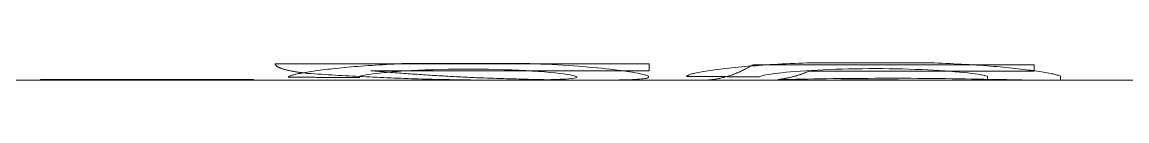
# Model space of a CAD drawing. Header units: millimetres. Extents: x 9328 to 11863, y 28633 to 29971.
# Drawn here: x 11198.02 to 11203.68, y 29417.4 to 29417.49 of the extents above; entities that cross this region are included whole.
import ezdxf

# ---------------------------------------------------------------- set-up
doc = ezdxf.new("R2010")
doc.units = ezdxf.units.MM
doc.linetypes.add('DASHED', pattern=[0])
doc.layers.add('LP', color=7, linetype='Continuous', true_color=0xffffff)

msp = doc.modelspace()

# ---------------------------------------------------------------- linework, layer by layer
at = {"layer": 'LP', "color": 1, "linetype": 'DASHED', "lineweight": 13, "ltscale": 1.77206}
for p, q in [((11197.918, 29417.3997), (11198.1111, 29417.3997)), ((11199.2041, 29417.3997), (11200.4912, 29417.3997)), ((11200.9386, 29417.3997), (11201.5023, 29417.3997)), ((11201.9186, 29417.3997), (11202.81, 29417.3997)), ((11203.2702, 29417.3997), (11241.4438, 29417.3997))]:
    msp.add_line(p, q, dxfattribs=at)
at = {"layer": 'LP', "color": 135, "linetype": 'DASHED', "lineweight": 13, "ltscale": 1.77206}
for p, q in [((11198.1111, 29417.4), (11199.2041, 29417.4)), ((11200.4912, 29417.4), (11200.9386, 29417.4)), ((11201.5023, 29417.4), (11201.9186, 29417.4)), ((11202.81, 29417.4), (11203.2702, 29417.4))]:
    msp.add_line(p, q, dxfattribs=at)
at = {"layer": 'LP', "color": 155, "linetype": 'DASHED', "lineweight": 13, "ltscale": 1.77206}
for points in [[(11199.4805, 29417.4352), (11199.4748, 29417.436), (11199.469, 29417.4367), (11199.4633, 29417.4374), (11199.4576, 29417.4381), (11199.452, 29417.4388), (11199.4464, 29417.4396), (11199.4409, 29417.4403), (11199.4354, 29417.4411), (11199.43, 29417.4418), (11199.4247, 29417.4426), (11199.4196, 29417.4434), (11199.4145, 29417.4442), (11199.4096, 29417.445), (11199.4048, 29417.4458), (11199.4001, 29417.4467), (11199.3956, 29417.4475), (11199.3912, 29417.4484), (11199.387, 29417.4493), (11199.3828, 29417.4502), (11199.3788, 29417.4511), (11199.375, 29417.452), (11199.3712, 29417.4529), (11199.3676, 29417.4539), (11199.364, 29417.4548), (11199.3606, 29417.4558), (11199.3573, 29417.4568), (11199.3541, 29417.4578), (11199.351, 29417.4588), (11199.348, 29417.4598), (11199.3451, 29417.4608), (11199.3423, 29417.4619), (11199.3397, 29417.4629), (11199.3372, 29417.464), (11199.3348, 29417.4651), (11199.3325, 29417.4662), (11199.3304, 29417.4673), (11199.3284, 29417.4684), (11199.3266, 29417.4695), (11199.3249, 29417.4706), (11199.3234, 29417.4718), (11199.322, 29417.473), (11199.3208, 29417.4741), (11199.3196, 29417.4753), (11199.3185, 29417.4765), (11199.3176, 29417.4777), (11199.3166, 29417.4789), (11199.3158, 29417.4802), (11199.315, 29417.4814), (11199.3142, 29417.4826), (11199.3134, 29417.4838)], [(11199.3134, 29417.4838), (11199.3518, 29417.4838), (11199.3902, 29417.4838), (11199.4286, 29417.4838), (11199.467, 29417.4838), (11199.5054, 29417.4838), (11199.5438, 29417.4838), (11199.5821, 29417.4838), (11199.6205, 29417.4838), (11199.6589, 29417.4838), (11199.6973, 29417.4838), (11199.7357, 29417.4838), (11199.7741, 29417.4838), (11199.8125, 29417.4838), (11199.8509, 29417.4838), (11199.8893, 29417.4838), (11199.9277, 29417.4838), (11199.966, 29417.4838), (11200.0044, 29417.4838), (11200.0428, 29417.4838), (11200.0812, 29417.4838), (11200.1196, 29417.4838), (11200.158, 29417.4838), (11200.1964, 29417.4838), (11200.2348, 29417.4838), (11200.2732, 29417.4838), (11200.3116, 29417.4838), (11200.3499, 29417.4838), (11200.3883, 29417.4838), (11200.4267, 29417.4838), (11200.4651, 29417.4838), (11200.5035, 29417.4838), (11200.5419, 29417.4838), (11200.5803, 29417.4838), (11200.6187, 29417.4838), (11200.6571, 29417.4838), (11200.6955, 29417.4838), (11200.7339, 29417.4838), (11200.7722, 29417.4838), (11200.8106, 29417.4838), (11200.849, 29417.4838), (11200.8874, 29417.4838), (11200.9258, 29417.4838), (11200.9642, 29417.4838), (11201.0026, 29417.4838), (11201.041, 29417.4838), (11201.0794, 29417.4838), (11201.1178, 29417.4838), (11201.1561, 29417.4838), (11201.1945, 29417.4838), (11201.2329, 29417.4838)], [(11199.9639, 29417.4854), (11199.9443, 29417.4843), (11199.9248, 29417.4832), (11199.9053, 29417.4821), (11199.8859, 29417.481), (11199.8667, 29417.4798), (11199.8476, 29417.4787), (11199.8287, 29417.4775), (11199.81, 29417.4763), (11199.7915, 29417.4751), (11199.7734, 29417.4738), (11199.7556, 29417.4725), (11199.7381, 29417.4711), (11199.7209, 29417.4697), (11199.7042, 29417.4683), (11199.6878, 29417.4668), (11199.6718, 29417.4653), (11199.6561, 29417.4638), (11199.6409, 29417.4622), (11199.626, 29417.4607), (11199.6115, 29417.4591), (11199.5974, 29417.4575), (11199.5837, 29417.4559), (11199.5704, 29417.4543), (11199.5575, 29417.4527), (11199.545, 29417.4511), (11199.5328, 29417.4494), (11199.5211, 29417.4478), (11199.5099, 29417.4462), (11199.499, 29417.4446), (11199.4886, 29417.443), (11199.4786, 29417.4415), (11199.469, 29417.4399), (11199.4598, 29417.4383), (11199.4512, 29417.4368), (11199.443, 29417.4352), (11199.4352, 29417.4337), (11199.428, 29417.4322), (11199.4213, 29417.4307), (11199.4151, 29417.4293), (11199.4095, 29417.4279), (11199.4045, 29417.4265), (11199.4, 29417.4251), (11199.3962, 29417.4238), (11199.3929, 29417.4225), (11199.3902, 29417.4213), (11199.3879, 29417.4201), (11199.3859, 29417.4189), (11199.3842, 29417.4177), (11199.3826, 29417.4165), (11199.3812, 29417.4154)], [(11199.747, 29417.4136), (11199.747, 29417.4157), (11199.748, 29417.4178), (11199.7512, 29417.4201), (11199.7575, 29417.4224), (11199.7674, 29417.4249), (11199.7807, 29417.4274), (11199.7968, 29417.43), (11199.8156, 29417.4326), (11199.8368, 29417.4352), (11199.8606, 29417.4378), (11199.8867, 29417.4403), (11199.9152, 29417.4428), (11199.9459, 29417.4451), (11199.9785, 29417.4473), (11200.0128, 29417.4493), (11200.0488, 29417.4511), (11200.0861, 29417.4527), (11200.1247, 29417.4541), (11200.1642, 29417.4552), (11200.2044, 29417.456), (11200.2452, 29417.4566), (11200.2864, 29417.4568), (11200.3276, 29417.4568), (11200.3687, 29417.4565), (11200.4094, 29417.4559), (11200.4496, 29417.455), (11200.489, 29417.4539), (11200.5273, 29417.4525), (11200.5645, 29417.4508), (11200.6002, 29417.449), (11200.6343, 29417.4469), (11200.6666, 29417.4447), (11200.6969, 29417.4424), (11200.725, 29417.44), (11200.7509, 29417.4374), (11200.7743, 29417.4348), (11200.7952, 29417.4322), (11200.8135, 29417.4296), (11200.829, 29417.427), (11200.8416, 29417.4245), (11200.8513, 29417.422), (11200.8579, 29417.4197), (11200.8616, 29417.4174), (11200.8623, 29417.4153), (11200.8602, 29417.4133), (11200.855, 29417.4114), (11200.8466, 29417.4098), (11200.835, 29417.4082), (11200.8202, 29417.4069), (11200.8039, 29417.4057)], [(11201.2329, 29417.4486), (11201.2044, 29417.4486), (11201.1758, 29417.4486), (11201.1473, 29417.4486), (11201.1187, 29417.4486), (11201.0902, 29417.4486), (11201.0617, 29417.4486), (11201.0331, 29417.4486), (11201.0046, 29417.4486), (11200.976, 29417.4486), (11200.9475, 29417.4486), (11200.9189, 29417.4486), (11200.8904, 29417.4486), (11200.8618, 29417.4486), (11200.8333, 29417.4486), (11200.8048, 29417.4486), (11200.7762, 29417.4486), (11200.7477, 29417.4486), (11200.7191, 29417.4486), (11200.6906, 29417.4486), (11200.662, 29417.4486), (11200.6335, 29417.4486), (11200.605, 29417.4486), (11200.5764, 29417.4486), (11200.5479, 29417.4486), (11200.5193, 29417.4486), (11200.4908, 29417.4486), (11200.4622, 29417.4486), (11200.4337, 29417.4486), (11200.4051, 29417.4486), (11200.3766, 29417.4486), (11200.3481, 29417.4486), (11200.3195, 29417.4486), (11200.291, 29417.4486), (11200.2624, 29417.4486), (11200.2339, 29417.4486), (11200.2053, 29417.4486), (11200.1768, 29417.4486), (11200.1482, 29417.4486), (11200.1197, 29417.4486), (11200.0912, 29417.4486), (11200.0626, 29417.4486), (11200.0341, 29417.4486), (11200.0055, 29417.4486), (11199.977, 29417.4486), (11199.9484, 29417.4486), (11199.9199, 29417.4486), (11199.8913, 29417.4486), (11199.8628, 29417.4486), (11199.8343, 29417.4486), (11199.8057, 29417.4486)], [(11199.8057, 29417.4486), (11199.817, 29417.4476), (11199.8283, 29417.4467), (11199.8396, 29417.4458), (11199.8508, 29417.4448), (11199.8621, 29417.4439), (11199.8734, 29417.443), (11199.8847, 29417.442), (11199.896, 29417.4411), (11199.9073, 29417.4402), (11199.9186, 29417.4393), (11199.9298, 29417.4384), (11199.9411, 29417.4375), (11199.9524, 29417.4366), (11199.9637, 29417.4358), (11199.975, 29417.4349), (11199.9863, 29417.4341), (11199.9976, 29417.4333), (11200.0089, 29417.4324), (11200.0201, 29417.4316), (11200.0314, 29417.4309), (11200.0427, 29417.4301), (11200.054, 29417.4293), (11200.0653, 29417.4285), (11200.0766, 29417.4278), (11200.0879, 29417.4271), (11200.0992, 29417.4263), (11200.1105, 29417.4256), (11200.1218, 29417.4249), (11200.1331, 29417.4242), (11200.1444, 29417.4235), (11200.1556, 29417.4228), (11200.1669, 29417.4222), (11200.1782, 29417.4215), (11200.1895, 29417.4208), (11200.2008, 29417.4202), (11200.2121, 29417.4196), (11200.2234, 29417.4189), (11200.2347, 29417.4183), (11200.246, 29417.4177), (11200.2573, 29417.4171), (11200.2686, 29417.4165), (11200.2799, 29417.416), (11200.2912, 29417.4154), (11200.3025, 29417.4149), (11200.3138, 29417.4143), (11200.3251, 29417.4138), (11200.3364, 29417.4133), (11200.3477, 29417.4128), (11200.359, 29417.4123), (11200.3703, 29417.4118)], [(11200.6192, 29417.4854), (11200.6061, 29417.4854), (11200.593, 29417.4854), (11200.5799, 29417.4854), (11200.5668, 29417.4854), (11200.5537, 29417.4854), (11200.5406, 29417.4854), (11200.5275, 29417.4854), (11200.5143, 29417.4854), (11200.5012, 29417.4854), (11200.4881, 29417.4854), (11200.475, 29417.4854), (11200.4619, 29417.4854), (11200.4488, 29417.4854), (11200.4357, 29417.4854), (11200.4226, 29417.4854), (11200.4095, 29417.4854), (11200.3964, 29417.4854), (11200.3833, 29417.4854), (11200.3702, 29417.4854), (11200.3571, 29417.4854), (11200.344, 29417.4854), (11200.3309, 29417.4854), (11200.3178, 29417.4854), (11200.3047, 29417.4854), (11200.2916, 29417.4854), (11200.2784, 29417.4854), (11200.2653, 29417.4854), (11200.2522, 29417.4854), (11200.2391, 29417.4854), (11200.226, 29417.4854), (11200.2129, 29417.4854), (11200.1998, 29417.4854), (11200.1867, 29417.4854), (11200.1736, 29417.4854), (11200.1605, 29417.4854), (11200.1474, 29417.4854), (11200.1343, 29417.4854), (11200.1212, 29417.4854), (11200.1081, 29417.4854), (11200.095, 29417.4854), (11200.0819, 29417.4854), (11200.0688, 29417.4854), (11200.0557, 29417.4854), (11200.0425, 29417.4854), (11200.0294, 29417.4854), (11200.0163, 29417.4854), (11200.0032, 29417.4854), (11199.9901, 29417.4854), (11199.977, 29417.4854), (11199.9639, 29417.4854)], [(11201.1065, 29417.4013), (11201.1206, 29417.4019), (11201.1346, 29417.4025), (11201.1482, 29417.4031), (11201.1612, 29417.4038), (11201.1735, 29417.4045), (11201.1849, 29417.4053), (11201.1951, 29417.4061), (11201.204, 29417.4071), (11201.2116, 29417.4082), (11201.2178, 29417.4093), (11201.2228, 29417.4106), (11201.2266, 29417.4119), (11201.2291, 29417.4133), (11201.2306, 29417.4149), (11201.2309, 29417.4164), (11201.2302, 29417.4181), (11201.2284, 29417.4198), (11201.2255, 29417.4216), (11201.2214, 29417.4235), (11201.2163, 29417.4254), (11201.21, 29417.4274), (11201.2026, 29417.4295), (11201.194, 29417.4316), (11201.1844, 29417.4338), (11201.1737, 29417.436), (11201.1619, 29417.4382), (11201.149, 29417.4405), (11201.1351, 29417.4428), (11201.1202, 29417.4451), (11201.1043, 29417.4474), (11201.0875, 29417.4497), (11201.0696, 29417.4521), (11201.0509, 29417.4544), (11201.0313, 29417.4567), (11201.0108, 29417.4589), (11200.9894, 29417.4612), (11200.9673, 29417.4634), (11200.9443, 29417.4655), (11200.9206, 29417.4676), (11200.8961, 29417.4697), (11200.871, 29417.4717), (11200.8452, 29417.4736), (11200.8187, 29417.4754), (11200.7917, 29417.4771), (11200.7641, 29417.4788), (11200.736, 29417.4803), (11200.7074, 29417.4818), (11200.6784, 29417.4831), (11200.6489, 29417.4843), (11200.6192, 29417.4854)], [(11201.2329, 29417.4838), (11201.2329, 29417.483), (11201.2329, 29417.4822), (11201.2329, 29417.4814), (11201.2329, 29417.4806), (11201.2329, 29417.4799), (11201.2329, 29417.4791), (11201.2329, 29417.4783), (11201.2329, 29417.4775), (11201.2329, 29417.4768), (11201.2329, 29417.476), (11201.2329, 29417.4753), (11201.2329, 29417.4745), (11201.2329, 29417.4737), (11201.2329, 29417.473), (11201.2329, 29417.4723), (11201.2329, 29417.4715), (11201.2329, 29417.4708), (11201.2329, 29417.47), (11201.2329, 29417.4693), (11201.2329, 29417.4686), (11201.2329, 29417.4679), (11201.2329, 29417.4671), (11201.2329, 29417.4664), (11201.2329, 29417.4657), (11201.2329, 29417.465), (11201.2329, 29417.4643), (11201.2329, 29417.4636), (11201.2329, 29417.4629), (11201.2329, 29417.4622), (11201.2329, 29417.4615), (11201.2329, 29417.4609), (11201.2329, 29417.4602), (11201.2329, 29417.4595), (11201.2329, 29417.4588), (11201.2329, 29417.4582), (11201.2329, 29417.4575), (11201.2329, 29417.4568), (11201.2329, 29417.4562), (11201.2329, 29417.4555), (11201.2329, 29417.4549), (11201.2329, 29417.4542), (11201.2329, 29417.4536), (11201.2329, 29417.4529), (11201.2329, 29417.4523), (11201.2329, 29417.4517), (11201.2329, 29417.4511), (11201.2329, 29417.4504), (11201.2329, 29417.4498), (11201.2329, 29417.4492), (11201.2329, 29417.4486)], [(11201.4249, 29417.4191), (11201.4267, 29417.4205), (11201.4287, 29417.4219), (11201.4308, 29417.4233), (11201.4331, 29417.4247), (11201.4358, 29417.4261), (11201.4388, 29417.4275), (11201.4423, 29417.429), (11201.4464, 29417.4305), (11201.451, 29417.432), (11201.4564, 29417.4335), (11201.4626, 29417.4351), (11201.4694, 29417.4367), (11201.477, 29417.4384), (11201.4853, 29417.44), (11201.4942, 29417.4417), (11201.5037, 29417.4434), (11201.5138, 29417.4452), (11201.5245, 29417.4469), (11201.5357, 29417.4486), (11201.5474, 29417.4504), (11201.5595, 29417.4521), (11201.5722, 29417.4538), (11201.5853, 29417.4556), (11201.5989, 29417.4573), (11201.613, 29417.459), (11201.6275, 29417.4606), (11201.6426, 29417.4623), (11201.658, 29417.464), (11201.674, 29417.4656), (11201.6904, 29417.4672), (11201.7072, 29417.4688), (11201.7244, 29417.4703), (11201.742, 29417.4718), (11201.76, 29417.4733), (11201.7784, 29417.4747), (11201.7971, 29417.4761), (11201.8162, 29417.4774), (11201.8356, 29417.4787), (11201.8553, 29417.48), (11201.8754, 29417.4812), (11201.8956, 29417.4823), (11201.9162, 29417.4834), (11201.937, 29417.4844), (11201.9581, 29417.4854), (11201.9793, 29417.4863), (11202.0008, 29417.4871), (11202.0225, 29417.4878), (11202.0443, 29417.4885), (11202.0662, 29417.4891), (11202.0882, 29417.4897)], [(11201.7675, 29417.4796), (11201.7619, 29417.4766), (11201.7563, 29417.4735), (11201.7508, 29417.4705), (11201.7452, 29417.4674), (11201.7396, 29417.4644), (11201.734, 29417.4614), (11201.7284, 29417.4585), (11201.7228, 29417.4556), (11201.7172, 29417.4528), (11201.7117, 29417.45), (11201.7061, 29417.4472), (11201.7005, 29417.4446), (11201.6949, 29417.442), (11201.6893, 29417.4395), (11201.6837, 29417.437), (11201.6781, 29417.4347), (11201.6725, 29417.4324), (11201.6669, 29417.4303), (11201.6613, 29417.4282), (11201.6557, 29417.4262), (11201.6501, 29417.4243), (11201.6445, 29417.4224), (11201.6389, 29417.4207), (11201.6333, 29417.419), (11201.6277, 29417.4174), (11201.6221, 29417.4159), (11201.6165, 29417.4144), (11201.6109, 29417.413), (11201.6053, 29417.4117), (11201.5997, 29417.4104), (11201.5941, 29417.4092), (11201.5885, 29417.4081), (11201.5829, 29417.407), (11201.5773, 29417.406), (11201.5716, 29417.4051), (11201.566, 29417.4043), (11201.5604, 29417.4035), (11201.5548, 29417.4028), (11201.5492, 29417.4021), (11201.5436, 29417.4015), (11201.538, 29417.4011), (11201.5324, 29417.4006), (11201.5268, 29417.4003), (11201.5211, 29417.4001), (11201.5155, 29417.3999), (11201.5099, 29417.3998), (11201.5043, 29417.3998), (11201.4987, 29417.3998), (11201.4931, 29417.3999), (11201.4875, 29417.4)], [(11203.2083, 29417.4796), (11203.1795, 29417.4796), (11203.1506, 29417.4796), (11203.1218, 29417.4796), (11203.093, 29417.4796), (11203.0642, 29417.4796), (11203.0354, 29417.4796), (11203.0066, 29417.4796), (11202.9777, 29417.4796), (11202.9489, 29417.4796), (11202.9201, 29417.4796), (11202.8913, 29417.4796), (11202.8625, 29417.4796), (11202.8337, 29417.4796), (11202.8049, 29417.4796), (11202.776, 29417.4796), (11202.7472, 29417.4796), (11202.7184, 29417.4796), (11202.6896, 29417.4796), (11202.6608, 29417.4796), (11202.632, 29417.4796), (11202.6031, 29417.4796), (11202.5743, 29417.4796), (11202.5455, 29417.4796), (11202.5167, 29417.4796), (11202.4879, 29417.4796), (11202.4591, 29417.4796), (11202.4303, 29417.4796), (11202.4014, 29417.4796), (11202.3726, 29417.4796), (11202.3438, 29417.4796), (11202.315, 29417.4796), (11202.2862, 29417.4796), (11202.2574, 29417.4796), (11202.2285, 29417.4796), (11202.1997, 29417.4796), (11202.1709, 29417.4796), (11202.1421, 29417.4796), (11202.1133, 29417.4796), (11202.0845, 29417.4796), (11202.0557, 29417.4796), (11202.0268, 29417.4796), (11201.998, 29417.4796), (11201.9692, 29417.4796), (11201.9404, 29417.4796), (11201.9116, 29417.4796), (11201.8828, 29417.4796), (11201.854, 29417.4796), (11201.8251, 29417.4796), (11201.7963, 29417.4796), (11201.7675, 29417.4796)], [(11202.9689, 29417.42), (11202.9615, 29417.422), (11202.9536, 29417.4241), (11202.9446, 29417.4262), (11202.9339, 29417.4284), (11202.921, 29417.4305), (11202.9058, 29417.4328), (11202.8885, 29417.435), (11202.8693, 29417.4373), (11202.8484, 29417.4395), (11202.826, 29417.4416), (11202.8021, 29417.4437), (11202.7769, 29417.4458), (11202.7503, 29417.4477), (11202.7224, 29417.4495), (11202.6933, 29417.4513), (11202.6632, 29417.4528), (11202.632, 29417.4543), (11202.5999, 29417.4556), (11202.5672, 29417.4567), (11202.5338, 29417.4576), (11202.4998, 29417.4584), (11202.4655, 29417.4589), (11202.4308, 29417.4593), (11202.396, 29417.4594), (11202.3612, 29417.4594), (11202.3265, 29417.4591), (11202.2919, 29417.4587), (11202.2578, 29417.4581), (11202.224, 29417.4572), (11202.1909, 29417.4562), (11202.1584, 29417.455), (11202.1268, 29417.4537), (11202.096, 29417.4522), (11202.0663, 29417.4505), (11202.0377, 29417.4487), (11202.0103, 29417.4469), (11201.9843, 29417.4449), (11201.9596, 29417.4428), (11201.9365, 29417.4407), (11201.915, 29417.4385), (11201.8951, 29417.4363), (11201.8768, 29417.4341), (11201.8603, 29417.4318), (11201.8456, 29417.4296), (11201.8327, 29417.4274), (11201.8219, 29417.4252), (11201.8133, 29417.4231), (11201.807, 29417.4211), (11201.8026, 29417.4191), (11201.7991, 29417.4172)], [(11201.894, 29417.4031), (11201.8971, 29417.4035), (11201.9003, 29417.404), (11201.9035, 29417.4044), (11201.9066, 29417.4049), (11201.9098, 29417.4054), (11201.913, 29417.4058), (11201.9161, 29417.4063), (11201.9193, 29417.4068), (11201.9225, 29417.4073), (11201.9256, 29417.4079), (11201.9288, 29417.4084), (11201.9319, 29417.409), (11201.9351, 29417.4095), (11201.9383, 29417.4101), (11201.9414, 29417.4108), (11201.9446, 29417.4114), (11201.9478, 29417.4121), (11201.9509, 29417.4128), (11201.9541, 29417.4135), (11201.9573, 29417.4143), (11201.9604, 29417.415), (11201.9636, 29417.4158), (11201.9667, 29417.4166), (11201.9699, 29417.4174), (11201.9731, 29417.4183), (11201.9762, 29417.4192), (11201.9794, 29417.4201), (11201.9826, 29417.421), (11201.9857, 29417.4219), (11201.9889, 29417.4228), (11201.992, 29417.4238), (11201.9952, 29417.4248), (11201.9984, 29417.4258), (11202.0015, 29417.4268), (11202.0047, 29417.4278), (11202.0078, 29417.4289), (11202.011, 29417.43), (11202.0142, 29417.4311), (11202.0173, 29417.4322), (11202.0205, 29417.4333), (11202.0236, 29417.4345), (11202.0268, 29417.4357), (11202.03, 29417.4369), (11202.0331, 29417.4381), (11202.0363, 29417.4393), (11202.0394, 29417.4406), (11202.0426, 29417.4419), (11202.0457, 29417.4432), (11202.0489, 29417.4445), (11202.052, 29417.4458)], [(11202.052, 29417.4458), (11202.0752, 29417.4458), (11202.0983, 29417.4458), (11202.1214, 29417.4458), (11202.1445, 29417.4458), (11202.1677, 29417.4458), (11202.1908, 29417.4458), (11202.2139, 29417.4458), (11202.237, 29417.4458), (11202.2602, 29417.4458), (11202.2833, 29417.4458), (11202.3064, 29417.4458), (11202.3295, 29417.4458), (11202.3527, 29417.4458), (11202.3758, 29417.4458), (11202.3989, 29417.4458), (11202.422, 29417.4458), (11202.4452, 29417.4458), (11202.4683, 29417.4458), (11202.4914, 29417.4458), (11202.5145, 29417.4458), (11202.5377, 29417.4458), (11202.5608, 29417.4458), (11202.5839, 29417.4458), (11202.607, 29417.4458), (11202.6302, 29417.4458), (11202.6533, 29417.4458), (11202.6764, 29417.4458), (11202.6995, 29417.4458), (11202.7227, 29417.4458), (11202.7458, 29417.4458), (11202.7689, 29417.4458), (11202.792, 29417.4458), (11202.8152, 29417.4458), (11202.8383, 29417.4458), (11202.8614, 29417.4458), (11202.8845, 29417.4458), (11202.9076, 29417.4458), (11202.9308, 29417.4458), (11202.9539, 29417.4458), (11202.977, 29417.4458), (11203.0001, 29417.4458), (11203.0233, 29417.4458), (11203.0464, 29417.4458), (11203.0695, 29417.4458), (11203.0926, 29417.4458), (11203.1158, 29417.4458), (11203.1389, 29417.4458), (11203.162, 29417.4458), (11203.1851, 29417.4458), (11203.2083, 29417.4458)], [(11202.0882, 29417.4897), (11202.0999, 29417.4897), (11202.1117, 29417.4897), (11202.1234, 29417.4897), (11202.1351, 29417.4897), (11202.1469, 29417.4897), (11202.1586, 29417.4897), (11202.1704, 29417.4897), (11202.1821, 29417.4897), (11202.1939, 29417.4897), (11202.2056, 29417.4897), (11202.2173, 29417.4897), (11202.2291, 29417.4897), (11202.2408, 29417.4897), (11202.2526, 29417.4897), (11202.2643, 29417.4897), (11202.2761, 29417.4897), (11202.2878, 29417.4897), (11202.2995, 29417.4897), (11202.3113, 29417.4897), (11202.323, 29417.4897), (11202.3348, 29417.4897), (11202.3465, 29417.4897), (11202.3583, 29417.4897), (11202.37, 29417.4897), (11202.3817, 29417.4897), (11202.3935, 29417.4897), (11202.4052, 29417.4897), (11202.417, 29417.4897), (11202.4287, 29417.4897), (11202.4405, 29417.4897), (11202.4522, 29417.4897), (11202.4639, 29417.4897), (11202.4757, 29417.4897), (11202.4874, 29417.4897), (11202.4992, 29417.4897), (11202.5109, 29417.4897), (11202.5227, 29417.4897), (11202.5344, 29417.4897), (11202.5461, 29417.4897), (11202.5579, 29417.4897), (11202.5696, 29417.4897), (11202.5814, 29417.4897), (11202.5931, 29417.4897), (11202.6049, 29417.4897), (11202.6166, 29417.4897), (11202.6283, 29417.4897), (11202.6401, 29417.4897), (11202.6518, 29417.4897), (11202.6636, 29417.4897), (11202.6753, 29417.4897)], [(11202.6753, 29417.4897), (11202.6957, 29417.4888), (11202.7161, 29417.4879), (11202.7364, 29417.487), (11202.7566, 29417.4861), (11202.7767, 29417.4852), (11202.7967, 29417.4842), (11202.8165, 29417.4833), (11202.8362, 29417.4822), (11202.8556, 29417.4812), (11202.8748, 29417.4801), (11202.8938, 29417.4789), (11202.9124, 29417.4777), (11202.9308, 29417.4765), (11202.9488, 29417.4752), (11202.9665, 29417.4738), (11202.984, 29417.4725), (11203.001, 29417.471), (11203.0178, 29417.4696), (11203.0342, 29417.4681), (11203.0503, 29417.4666), (11203.066, 29417.465), (11203.0814, 29417.4635), (11203.0964, 29417.4619), (11203.1111, 29417.4604), (11203.1254, 29417.4588), (11203.1393, 29417.4572), (11203.1528, 29417.4556), (11203.166, 29417.454), (11203.1788, 29417.4524), (11203.1912, 29417.4508), (11203.2032, 29417.4491), (11203.2147, 29417.4475), (11203.2259, 29417.4459), (11203.2367, 29417.4443), (11203.247, 29417.4427), (11203.2569, 29417.4411), (11203.2663, 29417.4395), (11203.2753, 29417.438), (11203.2837, 29417.4364), (11203.2916, 29417.4349), (11203.299, 29417.4334), (11203.3058, 29417.4319), (11203.312, 29417.4305), (11203.3177, 29417.4291), (11203.3228, 29417.4277), (11203.3275, 29417.4263), (11203.3319, 29417.425), (11203.336, 29417.4236), (11203.3399, 29417.4223), (11203.3438, 29417.421)], [(11203.2083, 29417.4458), (11203.2083, 29417.4464), (11203.2083, 29417.447), (11203.2083, 29417.4476), (11203.2083, 29417.4482), (11203.2083, 29417.4488), (11203.2083, 29417.4494), (11203.2083, 29417.45), (11203.2083, 29417.4506), (11203.2083, 29417.4512), (11203.2083, 29417.4518), (11203.2083, 29417.4524), (11203.2083, 29417.4531), (11203.2083, 29417.4537), (11203.2083, 29417.4543), (11203.2083, 29417.455), (11203.2083, 29417.4556), (11203.2083, 29417.4563), (11203.2083, 29417.4569), (11203.2083, 29417.4576), (11203.2083, 29417.4582), (11203.2083, 29417.4589), (11203.2083, 29417.4595), (11203.2083, 29417.4602), (11203.2083, 29417.4609), (11203.2083, 29417.4616), (11203.2083, 29417.4622), (11203.2083, 29417.4629), (11203.2083, 29417.4636), (11203.2083, 29417.4643), (11203.2083, 29417.465), (11203.2083, 29417.4657), (11203.2083, 29417.4664), (11203.2083, 29417.4671), (11203.2083, 29417.4678), (11203.2083, 29417.4685), (11203.2083, 29417.4692), (11203.2083, 29417.4699), (11203.2083, 29417.4707), (11203.2083, 29417.4714), (11203.2083, 29417.4721), (11203.2083, 29417.4729), (11203.2083, 29417.4736), (11203.2083, 29417.4743), (11203.2083, 29417.4751), (11203.2083, 29417.4758), (11203.2083, 29417.4766), (11203.2083, 29417.4773), (11203.2083, 29417.4781), (11203.2083, 29417.4789), (11203.2083, 29417.4796)], [(11198.1111, 29417.3999), (11198.1111, 29417.3999), (11198.1111, 29417.3998), (11198.1111, 29417.3998), (11198.1111, 29417.3998), (11198.1111, 29417.3998), (11198.1111, 29417.3997), (11198.1111, 29417.3997), (11198.1111, 29417.3997), (11198.1111, 29417.3997), (11198.1111, 29417.3997), (11198.1111, 29417.3997), (11198.1111, 29417.3997), (11198.1111, 29417.3997), (11198.1111, 29417.3997), (11198.1111, 29417.3997), (11198.1111, 29417.3998), (11198.1111, 29417.3998), (11198.1111, 29417.3998), (11198.1111, 29417.3999), (11198.1111, 29417.3999), (11198.1111, 29417.3999), (11198.1111, 29417.4), (11198.1111, 29417.4), (11198.1111, 29417.4001), (11198.1111, 29417.4002), (11198.1111, 29417.4002), (11198.1111, 29417.4003), (11198.1111, 29417.4004), (11198.1111, 29417.4004), (11198.1111, 29417.4005), (11198.1111, 29417.4006), (11198.1111, 29417.4007), (11198.1111, 29417.4008), (11198.1111, 29417.4009), (11198.1111, 29417.401), (11198.1111, 29417.4011), (11198.1111, 29417.4012), (11198.1111, 29417.4013), (11198.1111, 29417.4014), (11198.1111, 29417.4015), (11198.1111, 29417.4016), (11198.1111, 29417.4018), (11198.1111, 29417.4019), (11198.1111, 29417.402), (11198.1111, 29417.4022), (11198.1111, 29417.4023), (11198.1111, 29417.4025), (11198.1111, 29417.4026), (11198.1111, 29417.4028), (11198.1111, 29417.4029)], [(11198.1111, 29417.4029), (11198.133, 29417.4029), (11198.1548, 29417.4029), (11198.1767, 29417.4029), (11198.1986, 29417.4029), (11198.2204, 29417.4029), (11198.2423, 29417.4029), (11198.2641, 29417.4029), (11198.286, 29417.4029), (11198.3079, 29417.4029), (11198.3297, 29417.4029), (11198.3516, 29417.4029), (11198.3734, 29417.4029), (11198.3953, 29417.4029), (11198.4172, 29417.4029), (11198.439, 29417.4029), (11198.4609, 29417.4029), (11198.4827, 29417.4029), (11198.5046, 29417.4029), (11198.5265, 29417.4029), (11198.5483, 29417.4029), (11198.5702, 29417.4029), (11198.592, 29417.4029), (11198.6139, 29417.4029), (11198.6358, 29417.4029), (11198.6576, 29417.4029), (11198.6795, 29417.4029), (11198.7013, 29417.4029), (11198.7232, 29417.4029), (11198.7451, 29417.4029), (11198.7669, 29417.4029), (11198.7888, 29417.4029), (11198.8106, 29417.4029), (11198.8325, 29417.4029), (11198.8544, 29417.4029), (11198.8762, 29417.4029), (11198.8981, 29417.4029), (11198.9199, 29417.4029), (11198.9418, 29417.4029), (11198.9637, 29417.4029), (11198.9855, 29417.4029), (11199.0074, 29417.4029), (11199.0292, 29417.4029), (11199.0511, 29417.4029), (11199.073, 29417.4029), (11199.0948, 29417.4029), (11199.1167, 29417.4029), (11199.1385, 29417.4029), (11199.1604, 29417.4029), (11199.1823, 29417.4029), (11199.2041, 29417.4029)], [(11199.2041, 29417.3999), (11199.1823, 29417.3999), (11199.1604, 29417.3999), (11199.1385, 29417.3999), (11199.1167, 29417.3999), (11199.0948, 29417.3999), (11199.073, 29417.3999), (11199.0511, 29417.3999), (11199.0292, 29417.3999), (11199.0074, 29417.3999), (11198.9855, 29417.3999), (11198.9637, 29417.3999), (11198.9418, 29417.3999), (11198.9199, 29417.3999), (11198.8981, 29417.3999), (11198.8762, 29417.3999), (11198.8544, 29417.3999), (11198.8325, 29417.3999), (11198.8106, 29417.3999), (11198.7888, 29417.3999), (11198.7669, 29417.3999), (11198.7451, 29417.3999), (11198.7232, 29417.3999), (11198.7013, 29417.3999), (11198.6795, 29417.3999), (11198.6576, 29417.3999), (11198.6358, 29417.3999), (11198.6139, 29417.3999), (11198.592, 29417.3999), (11198.5702, 29417.3999), (11198.5483, 29417.3999), (11198.5265, 29417.3999), (11198.5046, 29417.3999), (11198.4827, 29417.3999), (11198.4609, 29417.3999), (11198.439, 29417.3999), (11198.4172, 29417.3999), (11198.3953, 29417.3999), (11198.3734, 29417.3999), (11198.3516, 29417.3999), (11198.3297, 29417.3999), (11198.3079, 29417.3999), (11198.286, 29417.3999), (11198.2641, 29417.3999), (11198.2423, 29417.3999), (11198.2204, 29417.3999), (11198.1986, 29417.3999), (11198.1767, 29417.3999), (11198.1548, 29417.3999), (11198.133, 29417.3999), (11198.1111, 29417.3999)], [(11199.2041, 29417.4029), (11199.2041, 29417.4028), (11199.2041, 29417.4026), (11199.2041, 29417.4025), (11199.2041, 29417.4023), (11199.2041, 29417.4022), (11199.2041, 29417.402), (11199.2041, 29417.4019), (11199.2041, 29417.4018), (11199.2041, 29417.4016), (11199.2041, 29417.4015), (11199.2041, 29417.4014), (11199.2041, 29417.4013), (11199.2041, 29417.4012), (11199.2041, 29417.4011), (11199.2041, 29417.401), (11199.2041, 29417.4009), (11199.2041, 29417.4008), (11199.2041, 29417.4007), (11199.2041, 29417.4006), (11199.2041, 29417.4005), (11199.2041, 29417.4004), (11199.2041, 29417.4004), (11199.2041, 29417.4003), (11199.2041, 29417.4002), (11199.2041, 29417.4002), (11199.2041, 29417.4001), (11199.2041, 29417.4), (11199.2041, 29417.4), (11199.2041, 29417.3999), (11199.2041, 29417.3999), (11199.2041, 29417.3999), (11199.2041, 29417.3998), (11199.2041, 29417.3998), (11199.2041, 29417.3998), (11199.2041, 29417.3997), (11199.2041, 29417.3997), (11199.2041, 29417.3997), (11199.2041, 29417.3997), (11199.2041, 29417.3997), (11199.2041, 29417.3997), (11199.2041, 29417.3997), (11199.2041, 29417.3997), (11199.2041, 29417.3997), (11199.2041, 29417.3997), (11199.2041, 29417.3998), (11199.2041, 29417.3998), (11199.2041, 29417.3998), (11199.2041, 29417.3998), (11199.2041, 29417.3999), (11199.2041, 29417.3999)], [(11199.3812, 29417.4154), (11199.3885, 29417.4153), (11199.3958, 29417.4153), (11199.4031, 29417.4152), (11199.4104, 29417.4152), (11199.4177, 29417.4152), (11199.4251, 29417.4151), (11199.4324, 29417.4151), (11199.4397, 29417.4151), (11199.447, 29417.415), (11199.4543, 29417.415), (11199.4616, 29417.415), (11199.469, 29417.4149), (11199.4763, 29417.4149), (11199.4836, 29417.4149), (11199.4909, 29417.4148), (11199.4982, 29417.4148), (11199.5055, 29417.4147), (11199.5129, 29417.4147), (11199.5202, 29417.4147), (11199.5275, 29417.4146), (11199.5348, 29417.4146), (11199.5421, 29417.4146), (11199.5494, 29417.4145), (11199.5568, 29417.4145), (11199.5641, 29417.4145), (11199.5714, 29417.4144), (11199.5787, 29417.4144), (11199.586, 29417.4144), (11199.5933, 29417.4143), (11199.6007, 29417.4143), (11199.608, 29417.4143), (11199.6153, 29417.4142), (11199.6226, 29417.4142), (11199.6299, 29417.4141), (11199.6372, 29417.4141), (11199.6446, 29417.4141), (11199.6519, 29417.414), (11199.6592, 29417.414), (11199.6665, 29417.414), (11199.6738, 29417.4139), (11199.6811, 29417.4139), (11199.6885, 29417.4139), (11199.6958, 29417.4138), (11199.7031, 29417.4138), (11199.7104, 29417.4138), (11199.7177, 29417.4137), (11199.725, 29417.4137), (11199.7324, 29417.4137), (11199.7397, 29417.4136), (11199.747, 29417.4136)], [(11200.3703, 29417.4003), (11200.3525, 29417.4005), (11200.3347, 29417.4008), (11200.3169, 29417.401), (11200.2991, 29417.4013), (11200.2813, 29417.4016), (11200.2635, 29417.4018), (11200.2457, 29417.4021), (11200.2279, 29417.4024), (11200.21, 29417.4028), (11200.1922, 29417.4031), (11200.1744, 29417.4034), (11200.1566, 29417.4038), (11200.1388, 29417.4042), (11200.121, 29417.4046), (11200.1032, 29417.4051), (11200.0854, 29417.4055), (11200.0676, 29417.406), (11200.0498, 29417.4066), (11200.032, 29417.4071), (11200.0142, 29417.4077), (11199.9964, 29417.4083), (11199.9786, 29417.4089), (11199.9608, 29417.4096), (11199.9431, 29417.4103), (11199.9253, 29417.4109), (11199.9075, 29417.4117), (11199.8897, 29417.4124), (11199.8719, 29417.4132), (11199.8541, 29417.4139), (11199.8363, 29417.4147), (11199.8185, 29417.4156), (11199.8007, 29417.4164), (11199.7829, 29417.4173), (11199.7651, 29417.4181), (11199.7473, 29417.419), (11199.7295, 29417.42), (11199.7117, 29417.4209), (11199.6939, 29417.4219), (11199.6762, 29417.4229), (11199.6584, 29417.4239), (11199.6406, 29417.4249), (11199.6228, 29417.426), (11199.605, 29417.4271), (11199.5872, 29417.4282), (11199.5694, 29417.4293), (11199.5517, 29417.4305), (11199.5339, 29417.4316), (11199.5161, 29417.4328), (11199.4983, 29417.434), (11199.4805, 29417.4352)], [(11200.3703, 29417.4118), (11200.3868, 29417.4112), (11200.4034, 29417.4107), (11200.4199, 29417.4102), (11200.4364, 29417.4097), (11200.4529, 29417.4092), (11200.4693, 29417.4086), (11200.4857, 29417.4081), (11200.5021, 29417.4077), (11200.5183, 29417.4072), (11200.5345, 29417.4067), (11200.5507, 29417.4062), (11200.5667, 29417.4058), (11200.5827, 29417.4054), (11200.5985, 29417.4049), (11200.6143, 29417.4045), (11200.6299, 29417.4041), (11200.6454, 29417.4038), (11200.6609, 29417.4034), (11200.6762, 29417.4031), (11200.6915, 29417.4027), (11200.7066, 29417.4024), (11200.7217, 29417.4021), (11200.7367, 29417.4018), (11200.7516, 29417.4016), (11200.7664, 29417.4013), (11200.7811, 29417.4011), (11200.7958, 29417.4009), (11200.8103, 29417.4007), (11200.8248, 29417.4005), (11200.8392, 29417.4003), (11200.8535, 29417.4002), (11200.8677, 29417.4), (11200.8818, 29417.3999), (11200.8958, 29417.3998), (11200.9098, 29417.3997), (11200.9236, 29417.3997), (11200.9373, 29417.3997), (11200.9509, 29417.3997), (11200.9644, 29417.3997), (11200.9777, 29417.3997), (11200.991, 29417.3998), (11201.0041, 29417.3999), (11201.0171, 29417.4), (11201.03, 29417.4002), (11201.0429, 29417.4003), (11201.0557, 29417.4005), (11201.0684, 29417.4007), (11201.0811, 29417.4009), (11201.0938, 29417.4011), (11201.1065, 29417.4013)], [(11200.8039, 29417.4057), (11200.7967, 29417.4054), (11200.7896, 29417.405), (11200.7825, 29417.4047), (11200.7753, 29417.4044), (11200.7681, 29417.4041), (11200.7609, 29417.4038), (11200.7536, 29417.4036), (11200.7463, 29417.4033), (11200.7389, 29417.403), (11200.7314, 29417.4027), (11200.7239, 29417.4025), (11200.7163, 29417.4022), (11200.7086, 29417.402), (11200.7008, 29417.4018), (11200.693, 29417.4016), (11200.685, 29417.4014), (11200.6769, 29417.4012), (11200.6688, 29417.4011), (11200.6605, 29417.4009), (11200.6522, 29417.4008), (11200.6438, 29417.4006), (11200.6353, 29417.4005), (11200.6267, 29417.4004), (11200.6181, 29417.4003), (11200.6094, 29417.4002), (11200.6006, 29417.4001), (11200.5918, 29417.4001), (11200.5829, 29417.4), (11200.5739, 29417.3999), (11200.5649, 29417.3999), (11200.5558, 29417.3998), (11200.5466, 29417.3998), (11200.5374, 29417.3997), (11200.5281, 29417.3997), (11200.5187, 29417.3997), (11200.5093, 29417.3997), (11200.4998, 29417.3997), (11200.4902, 29417.3997), (11200.4806, 29417.3997), (11200.4708, 29417.3997), (11200.461, 29417.3998), (11200.4511, 29417.3998), (11200.4411, 29417.3999), (11200.4311, 29417.3999), (11200.4211, 29417.4), (11200.411, 29417.4), (11200.4008, 29417.4001), (11200.3906, 29417.4001), (11200.3805, 29417.4002), (11200.3703, 29417.4003)], [(11201.7991, 29417.4172), (11201.7916, 29417.4173), (11201.7842, 29417.4173), (11201.7767, 29417.4173), (11201.7692, 29417.4174), (11201.7617, 29417.4174), (11201.7542, 29417.4175), (11201.7467, 29417.4175), (11201.7392, 29417.4175), (11201.7318, 29417.4176), (11201.7243, 29417.4176), (11201.7168, 29417.4176), (11201.7093, 29417.4177), (11201.7018, 29417.4177), (11201.6943, 29417.4178), (11201.6868, 29417.4178), (11201.6794, 29417.4178), (11201.6719, 29417.4179), (11201.6644, 29417.4179), (11201.6569, 29417.4179), (11201.6494, 29417.418), (11201.6419, 29417.418), (11201.6345, 29417.418), (11201.627, 29417.4181), (11201.6195, 29417.4181), (11201.612, 29417.4182), (11201.6045, 29417.4182), (11201.597, 29417.4182), (11201.5895, 29417.4183), (11201.5821, 29417.4183), (11201.5746, 29417.4184), (11201.5671, 29417.4184), (11201.5596, 29417.4184), (11201.5521, 29417.4185), (11201.5446, 29417.4185), (11201.5371, 29417.4185), (11201.5297, 29417.4186), (11201.5222, 29417.4186), (11201.5147, 29417.4187), (11201.5072, 29417.4187), (11201.4997, 29417.4187), (11201.4922, 29417.4188), (11201.4848, 29417.4188), (11201.4773, 29417.4188), (11201.4698, 29417.4189), (11201.4623, 29417.4189), (11201.4548, 29417.419), (11201.4473, 29417.419), (11201.4398, 29417.419), (11201.4324, 29417.4191), (11201.4249, 29417.4191)], [(11201.4875, 29417.4), (11201.4942, 29417.4), (11201.5009, 29417.4), (11201.5075, 29417.4), (11201.5142, 29417.4), (11201.5209, 29417.4), (11201.5276, 29417.4), (11201.5343, 29417.4), (11201.541, 29417.4), (11201.5476, 29417.4), (11201.5543, 29417.4), (11201.561, 29417.4), (11201.5677, 29417.4), (11201.5744, 29417.4), (11201.5811, 29417.4), (11201.5877, 29417.4), (11201.5944, 29417.4001), (11201.6011, 29417.4001), (11201.6078, 29417.4001), (11201.6145, 29417.4001), (11201.6212, 29417.4001), (11201.6279, 29417.4001), (11201.6345, 29417.4001), (11201.6412, 29417.4001), (11201.6479, 29417.4001), (11201.6546, 29417.4001), (11201.6613, 29417.4001), (11201.668, 29417.4001), (11201.6746, 29417.4001), (11201.6813, 29417.4001), (11201.688, 29417.4002), (11201.6947, 29417.4002), (11201.7014, 29417.4002), (11201.7081, 29417.4002), (11201.7148, 29417.4002), (11201.7214, 29417.4002), (11201.7281, 29417.4002), (11201.7348, 29417.4002), (11201.7415, 29417.4002), (11201.7482, 29417.4002), (11201.7549, 29417.4002), (11201.7615, 29417.4002), (11201.7682, 29417.4002), (11201.7749, 29417.4003), (11201.7816, 29417.4003), (11201.7883, 29417.4003), (11201.795, 29417.4003), (11201.8017, 29417.4003), (11201.8083, 29417.4003), (11201.815, 29417.4003), (11201.8217, 29417.4003)], [(11201.8217, 29417.4003), (11201.8382, 29417.4001), (11201.855, 29417.4), (11201.8724, 29417.3999), (11201.8907, 29417.3998), (11201.9101, 29417.3997), (11201.9309, 29417.3997), (11201.9528, 29417.3997), (11201.9759, 29417.3998), (11202, 29417.3999), (11202.0249, 29417.4), (11202.0505, 29417.4002), (11202.0767, 29417.4003), (11202.1036, 29417.4004), (11202.1311, 29417.4006), (11202.1591, 29417.4007), (11202.1876, 29417.4008), (11202.2165, 29417.4009), (11202.2458, 29417.401), (11202.2753, 29417.4011), (11202.3051, 29417.4011), (11202.335, 29417.4012), (11202.3649, 29417.4012), (11202.3949, 29417.4012), (11202.4247, 29417.4011), (11202.4544, 29417.4011), (11202.4839, 29417.401), (11202.5131, 29417.4009), (11202.542, 29417.4008), (11202.5704, 29417.4007), (11202.5984, 29417.4005), (11202.6258, 29417.4004), (11202.6526, 29417.4003), (11202.6788, 29417.4001), (11202.7041, 29417.4), (11202.7287, 29417.3999), (11202.7525, 29417.3998), (11202.7753, 29417.3997), (11202.7971, 29417.3997), (11202.818, 29417.3997), (11202.8378, 29417.3997), (11202.8565, 29417.3998), (11202.8742, 29417.3999), (11202.8907, 29417.4001), (11202.906, 29417.4003), (11202.9199, 29417.4006), (11202.9324, 29417.401), (11202.9433, 29417.4015), (11202.9527, 29417.402), (11202.961, 29417.4026), (11202.9689, 29417.4032)], [(11203.3438, 29417.4012), (11203.3325, 29417.4008), (11203.3211, 29417.4005), (11203.3091, 29417.4002), (11203.2963, 29417.4), (11203.2825, 29417.3998), (11203.2675, 29417.3998), (11203.2508, 29417.3998), (11203.2326, 29417.3999), (11203.2127, 29417.4001), (11203.1915, 29417.4004), (11203.1689, 29417.4008), (11203.1451, 29417.4012), (11203.1202, 29417.4017), (11203.0944, 29417.4022), (11203.0676, 29417.4027), (11203.0398, 29417.4032), (11203.0112, 29417.4038), (11202.9817, 29417.4043), (11202.9513, 29417.4049), (11202.9201, 29417.4054), (11202.8881, 29417.406), (11202.8555, 29417.4065), (11202.8221, 29417.407), (11202.7882, 29417.4075), (11202.7537, 29417.4079), (11202.7188, 29417.4083), (11202.6834, 29417.4087), (11202.6477, 29417.409), (11202.6117, 29417.4093), (11202.5755, 29417.4095), (11202.5392, 29417.4096), (11202.5027, 29417.4097), (11202.4662, 29417.4097), (11202.4297, 29417.4097), (11202.3932, 29417.4096), (11202.3569, 29417.4094), (11202.3207, 29417.4092), (11202.2846, 29417.409), (11202.2489, 29417.4086), (11202.2135, 29417.4083), (11202.1786, 29417.4079), (11202.1443, 29417.4074), (11202.1107, 29417.4069), (11202.0779, 29417.4064), (11202.0459, 29417.4059), (11202.0147, 29417.4054), (11201.984, 29417.4048), (11201.9538, 29417.4042), (11201.9238, 29417.4037), (11201.894, 29417.4031)], [(11202.9689, 29417.4032), (11202.9689, 29417.4034), (11202.9689, 29417.4036), (11202.9689, 29417.4038), (11202.9689, 29417.404), (11202.9689, 29417.4043), (11202.9689, 29417.4045), (11202.9689, 29417.4047), (11202.9689, 29417.405), (11202.9689, 29417.4052), (11202.9689, 29417.4054), (11202.9689, 29417.4057), (11202.9689, 29417.406), (11202.9689, 29417.4062), (11202.9689, 29417.4065), (11202.9689, 29417.4068), (11202.9689, 29417.4071), (11202.9689, 29417.4074), (11202.9689, 29417.4076), (11202.9689, 29417.4079), (11202.9689, 29417.4083), (11202.9689, 29417.4086), (11202.9689, 29417.4089), (11202.9689, 29417.4092), (11202.9689, 29417.4095), (11202.9689, 29417.4099), (11202.9689, 29417.4102), (11202.9689, 29417.4105), (11202.9689, 29417.4109), (11202.9689, 29417.4112), (11202.9689, 29417.4116), (11202.9689, 29417.412), (11202.9689, 29417.4123), (11202.9689, 29417.4127), (11202.9689, 29417.4131), (11202.9689, 29417.4135), (11202.9689, 29417.4139), (11202.9689, 29417.4143), (11202.9689, 29417.4147), (11202.9689, 29417.4151), (11202.9689, 29417.4155), (11202.9689, 29417.4159), (11202.9689, 29417.4164), (11202.9689, 29417.4168), (11202.9689, 29417.4172), (11202.9689, 29417.4177), (11202.9689, 29417.4181), (11202.9689, 29417.4186), (11202.9689, 29417.419), (11202.9689, 29417.4195), (11202.9689, 29417.42)], [(11203.3438, 29417.421), (11203.3438, 29417.4204), (11203.3438, 29417.4198), (11203.3438, 29417.4192), (11203.3438, 29417.4186), (11203.3438, 29417.418), (11203.3438, 29417.4174), (11203.3438, 29417.4168), (11203.3438, 29417.4163), (11203.3438, 29417.4157), (11203.3438, 29417.4152), (11203.3438, 29417.4147), (11203.3438, 29417.4141), (11203.3438, 29417.4136), (11203.3438, 29417.4131), (11203.3438, 29417.4126), (11203.3438, 29417.4121), (11203.3438, 29417.4117), (11203.3438, 29417.4112), (11203.3438, 29417.4107), (11203.3438, 29417.4103), (11203.3438, 29417.4099), (11203.3438, 29417.4094), (11203.3438, 29417.409), (11203.3438, 29417.4086), (11203.3438, 29417.4082), (11203.3438, 29417.4078), (11203.3438, 29417.4074), (11203.3438, 29417.4071), (11203.3438, 29417.4067), (11203.3438, 29417.4063), (11203.3438, 29417.406), (11203.3438, 29417.4057), (11203.3438, 29417.4053), (11203.3438, 29417.405), (11203.3438, 29417.4047), (11203.3438, 29417.4044), (11203.3438, 29417.4041), (11203.3438, 29417.4038), (11203.3438, 29417.4036), (11203.3438, 29417.4033), (11203.3438, 29417.403), (11203.3438, 29417.4028), (11203.3438, 29417.4026), (11203.3438, 29417.4023), (11203.3438, 29417.4021), (11203.3438, 29417.4019), (11203.3438, 29417.4017), (11203.3438, 29417.4015), (11203.3438, 29417.4013), (11203.3438, 29417.4012)]]:
    msp.add_lwpolyline(points, dxfattribs=at)

doc.saveas('drawing.dxf')
